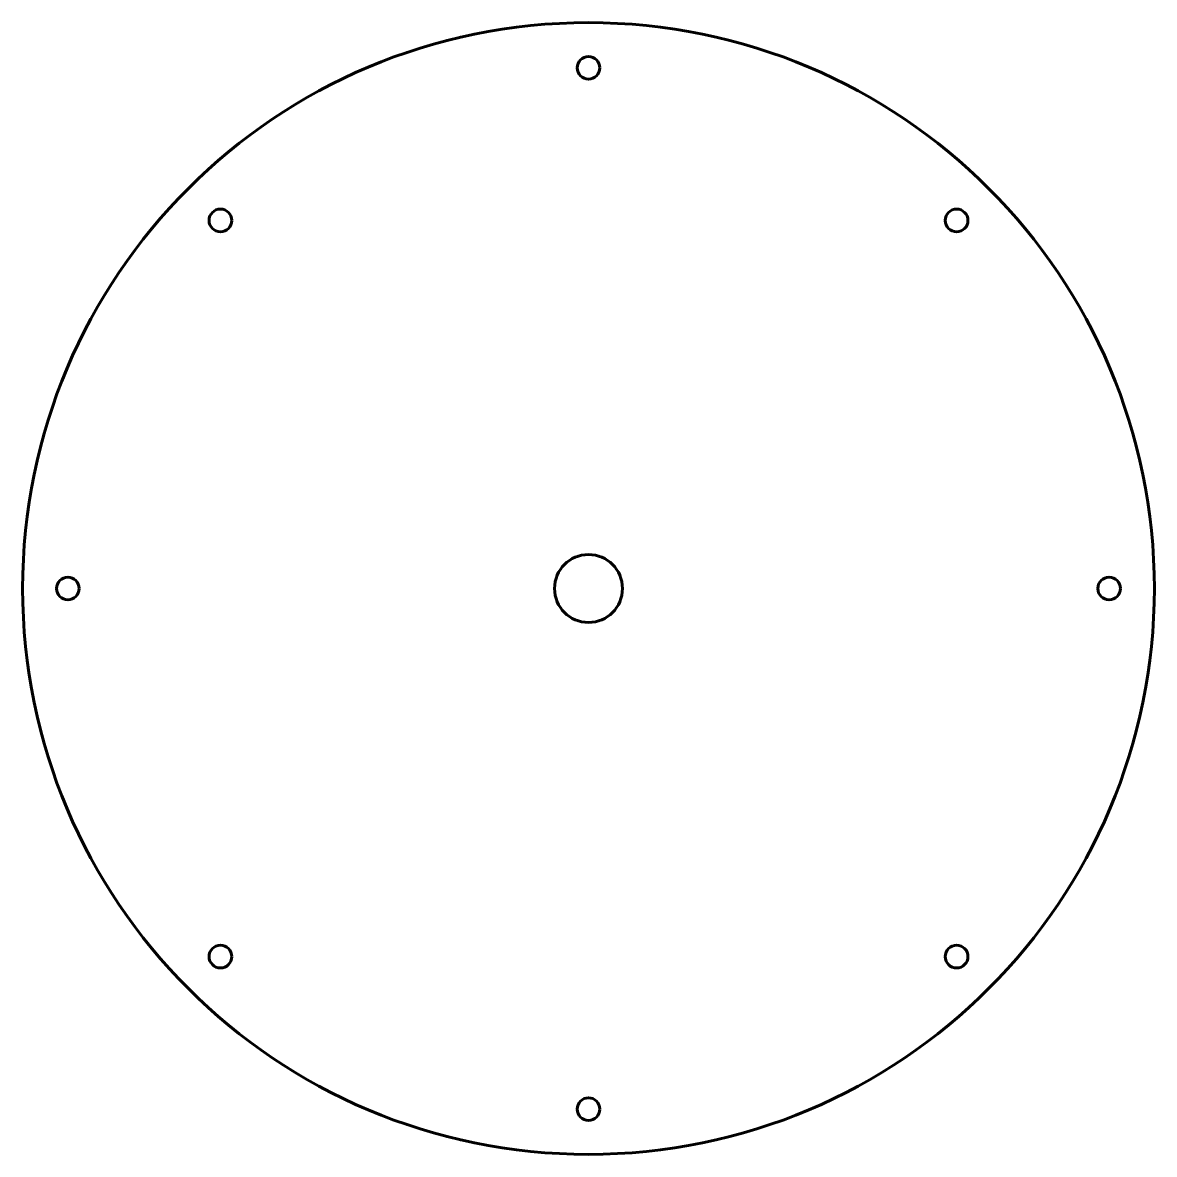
# Model space of a CAD drawing. Header units: millimetres. Extents: x 1 to 501, y 2 to 502.
import ezdxf

# ---------------------------------------------------------------- set-up
doc = ezdxf.new("R2010")
doc.units = ezdxf.units.MM
doc.linetypes.add('K5LT_BASIC', pattern=[0])
doc.layers.add('Системный слой', color=7, linetype='Continuous')

msp = doc.modelspace()

# ---------------------------------------------------------------- linework, layer by layer
at = {"layer": 'Системный слой', "color": 150, "linetype": 'K5LT_BASIC', "lineweight": 60, "true_color": 0x0080ff}
for centre, radius in [((251.18, 251.78), 250), ((251.18, 481.78), 5), ((88.55, 414.41), 5), ((413.82, 414.41), 5), ((251.18, 251.78), 15), ((21.18, 251.78), 5), ((481.18, 251.78), 5), ((88.55, 89.14), 5), ((413.82, 89.14), 5), ((251.18, 21.78), 5)]:
    msp.add_circle(centre, radius, dxfattribs=at)

doc.saveas('drawing.dxf')
